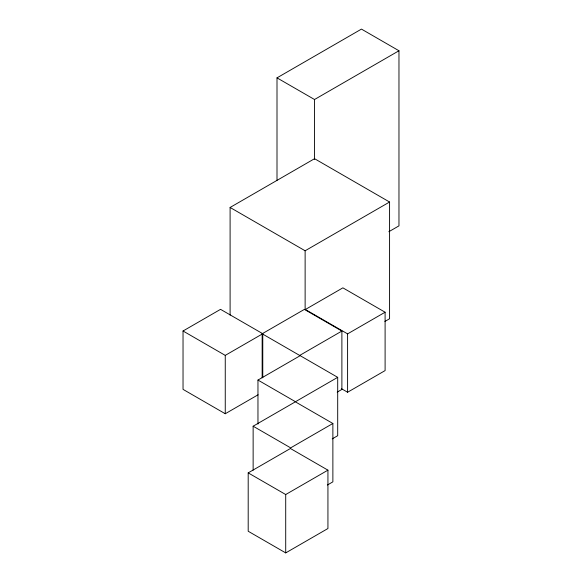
<?xml version="1.0" encoding="UTF-8"?>
<svg xmlns="http://www.w3.org/2000/svg" width="582" height="582" viewBox="0 0 582 582"><rect width="100%" height="100%" fill="white"/><g stroke="black" fill="none" stroke-linecap="round" stroke-linejoin="round"><path stroke-width="0.87" d="M277.003 180.376L277.003 77.857L361.458 29.1L398.968 50.758L398.968 225.86L388.805 231.731M277.003 77.857L314.52 99.515L398.968 50.758M230.101 315.146L230.101 207.461L314.549 158.697L389.576 202.019L389.576 318.754L384.884 321.46M230.101 207.461L305.128 250.777L389.576 202.019M258.081 394.792L225.256 413.744L183.032 389.365L183.032 330.998L220.542 309.34L262.773 333.719L262.773 377.718M262.155 377.776L262.155 333.777L304.379 309.398L341.889 331.056L341.889 389.423L337.196 392.13M183.032 330.998L225.256 355.376L262.773 333.719M341.889 331.056L299.665 355.435L262.155 333.777M257.964 424.067L257.964 380.061L300.188 355.682L337.698 377.34L337.698 435.714L332.227 438.872M385.102 312.221L342.878 287.843L305.368 309.5L347.592 333.879L385.102 312.221L385.102 370.589L347.592 392.246L341.336 388.631M337.698 377.34L295.474 401.726L257.964 380.061M253.134 470.212L253.134 426.206L295.358 401.827L332.875 423.485L332.875 481.852L327.397 485.017M332.875 423.485L290.651 447.864L253.134 426.206M248.194 472.875L290.425 448.496L327.935 470.154L327.935 528.521L285.711 552.9L248.194 531.242L248.194 472.875L285.711 494.533L327.935 470.154M347.592 333.879L347.592 392.246M314.52 99.515L314.52 159.395M305.128 250.777L305.128 309.595M285.711 494.533L285.711 552.9M225.256 355.376L225.256 413.744"/></g></svg>
